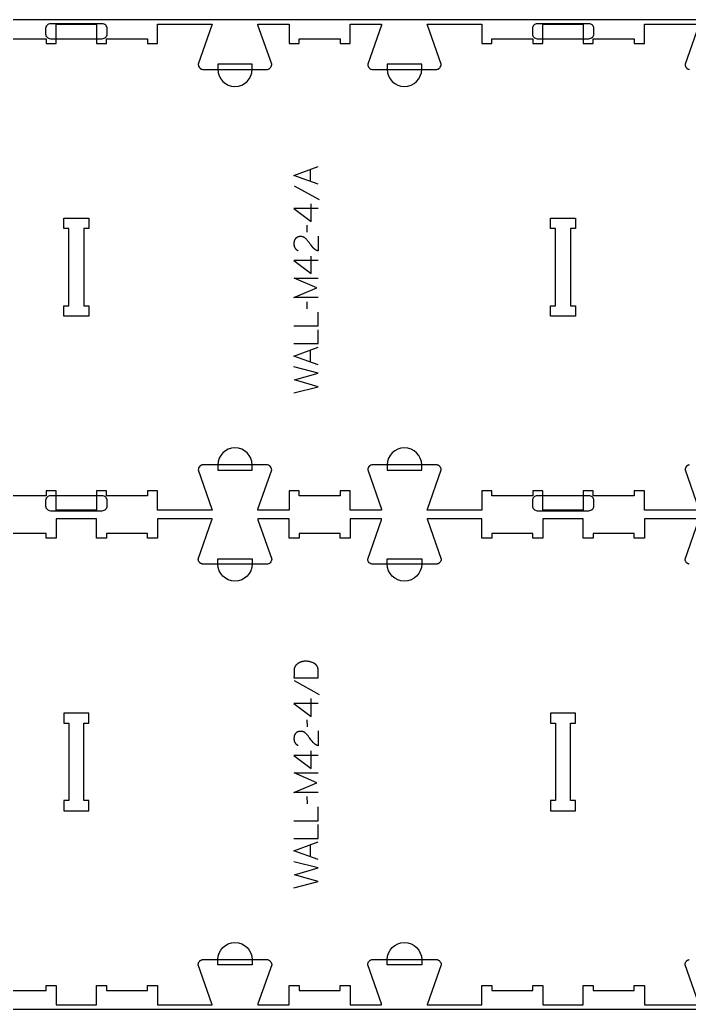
# Model space of a CAD drawing. Extents: x -10701 to -7518, y -27186 to -19593.
# Drawn here: x -9168 to -8343, y -21517 to -20297 of the extents above; entities that cross this region are included whole.
import ezdxf

# ---------------------------------------------------------------- set-up
doc = ezdxf.new("R2010")
doc.units = 0
for name, color, linetype in [('0_SHEET_SPRUCEPLY_2440X122', 1, 'CONTINUOUS'), ('1_ANYTOOL_1MMDEEP_LABELS_S', 2, 'CONTINUOUS'), ('3_ANYTOOL_CUTTHROUGH_INSID', 4, 'CONTINUOUS'), ('4_ANYTOOL_CUTTHROUGH_OUTSI', 5, 'CONTINUOUS'), ('5_ANYTOOL_HALF_MILL_9MM_IN', 3, 'CONTINUOUS')]:
    doc.layers.add(name, color=color, linetype=linetype)

msp = doc.modelspace()

# ---------------------------------------------------------------- linework, layer by layer
at = {"layer": '0_SHEET_SPRUCEPLY_2440X122'}
msp.add_lwpolyline([(-10329.7, -20296.7), (-10329.7, -21516.7), (-7889.7, -21516.7), (-7889.7, -20296.7)], close=True, dxfattribs=at)
at = {"layer": '1_ANYTOOL_1MMDEEP_LABELS_S'}
for points in [[(-8800.6, -20499.6), (-8830.6, -20488.7), (-8800.6, -20477.7)], [(-8810.1, -20496.2), (-8810.1, -20481.2)], [(-8830.1, -20501.3), (-8799.3, -20518.5)], [(-8800.6, -20529.5), (-8830.6, -20529.5), (-8809.2, -20545.5)], [(-8809.2, -20545.5), (-8809.2, -20523.8)], [(-8814.5, -20549.8), (-8814.4, -20558.6)], [(-8800.6, -20563.5), (-8800.7, -20581.8), (-8801.1, -20581.7), (-8801.3, -20581.6), (-8801.6, -20581.5), (-8801.8, -20581.4), (-8802, -20581.3), (-8802.2, -20581.3), (-8802.4, -20581.2), (-8802.6, -20581.1), (-8802.8, -20581), (-8803, -20580.8), (-8803.2, -20580.7), (-8803.4, -20580.6), (-8803.6, -20580.5), (-8803.8, -20580.4), (-8804, -20580.3), (-8804.2, -20580.1), (-8804.4, -20580), (-8804.6, -20579.9), (-8804.8, -20579.7), (-8805, -20579.6), (-8805.1, -20579.4), (-8805.3, -20579.3), (-8805.5, -20579.1), (-8805.7, -20579), (-8805.8, -20578.8), (-8806, -20578.7), (-8806.2, -20578.5), (-8806.3, -20578.3), (-8806.5, -20578.1), (-8806.8, -20577.8), (-8808, -20576.3), (-8809.2, -20574.8), (-8810.4, -20573.3), (-8811.5, -20571.8), (-8812.1, -20571), (-8812.6, -20570.3), (-8813.2, -20569.6), (-8813.8, -20568.9), (-8814.4, -20568.2), (-8815, -20567.6), (-8815.6, -20567), (-8816.2, -20566.4), (-8816.4, -20566.2), (-8816.5, -20566.1), (-8816.7, -20565.9), (-8816.8, -20565.8), (-8817, -20565.7), (-8817.2, -20565.6), (-8817.4, -20565.4), (-8817.5, -20565.3), (-8817.7, -20565.2), (-8817.9, -20565.1), (-8818.1, -20565), (-8818.2, -20564.9), (-8818.4, -20564.8), (-8818.6, -20564.7), (-8818.8, -20564.7), (-8819, -20564.6), (-8819.2, -20564.5), (-8819.4, -20564.5), (-8819.6, -20564.4), (-8819.8, -20564.3), (-8820, -20564.3), (-8820.2, -20564.2), (-8820.4, -20564.2), (-8820.6, -20564.1), (-8820.8, -20564.1), (-8821, -20564.1), (-8821.2, -20564.1), (-8821.4, -20564), (-8821.7, -20564), (-8821.9, -20564), (-8822.1, -20564), (-8822.3, -20564), (-8822.6, -20564), (-8822.8, -20564), (-8823.1, -20564), (-8823.3, -20564), (-8823.5, -20564.1), (-8823.8, -20564.1), (-8824, -20564.1), (-8824.2, -20564.2), (-8824.5, -20564.2), (-8824.7, -20564.2), (-8824.9, -20564.3), (-8825.1, -20564.4), (-8825.3, -20564.4), (-8825.5, -20564.5), (-8825.7, -20564.6), (-8825.9, -20564.6), (-8826.1, -20564.7), (-8826.3, -20564.8), (-8826.4, -20564.9), (-8826.6, -20565), (-8826.8, -20565.1), (-8827, -20565.2), (-8827.1, -20565.3), (-8827.3, -20565.4), (-8827.5, -20565.5), (-8827.6, -20565.7), (-8827.8, -20565.8), (-8827.9, -20565.9), (-8828.1, -20566.1), (-8828.2, -20566.2), (-8828.3, -20566.4), (-8828.5, -20566.5), (-8828.6, -20566.7), (-8828.7, -20566.9), (-8828.8, -20567), (-8829, -20567.2), (-8829.1, -20567.4), (-8829.2, -20567.5), (-8829.3, -20567.7), (-8829.4, -20567.9), (-8829.5, -20568.1), (-8829.6, -20568.2), (-8829.7, -20568.4), (-8829.7, -20568.6), (-8829.8, -20568.8), (-8829.9, -20569), (-8830, -20569.2), (-8830, -20569.4), (-8830.1, -20569.6), (-8830.2, -20569.8), (-8830.2, -20570), (-8830.3, -20570.2), (-8830.3, -20570.4), (-8830.4, -20570.6), (-8830.4, -20570.9), (-8830.4, -20571.1), (-8830.5, -20571.3), (-8830.5, -20571.5), (-8830.5, -20571.7), (-8830.5, -20572), (-8830.5, -20572.2), (-8830.6, -20572.4), (-8830.6, -20572.9), (-8830.6, -20573.3), (-8830.5, -20573.6), (-8830.5, -20574), (-8830.5, -20574.3), (-8830.4, -20574.7), (-8830.4, -20575), (-8830.3, -20575.3), (-8830.2, -20575.7), (-8830.2, -20576), (-8830.1, -20576.1), (-8830.1, -20576.3), (-8830, -20576.4), (-8830, -20576.6), (-8829.9, -20576.7), (-8829.8, -20576.9), (-8829.8, -20577), (-8829.7, -20577.2), (-8829.7, -20577.3), (-8829.6, -20577.5), (-8829.5, -20577.6), (-8829.4, -20577.7), (-8829.4, -20577.9), (-8829.3, -20578), (-8829.2, -20578.1), (-8829.1, -20578.3), (-8829, -20578.4), (-8829, -20578.5), (-8828.9, -20578.6), (-8828.8, -20578.8), (-8828.7, -20578.9), (-8828.6, -20579), (-8828.5, -20579.1), (-8828.4, -20579.2), (-8828.3, -20579.4), (-8828.2, -20579.5), (-8828, -20579.6), (-8827.9, -20579.7), (-8827.8, -20579.8), (-8827.7, -20579.9), (-8827.6, -20580), (-8827.5, -20580.1), (-8827.2, -20580.3), (-8826.9, -20580.5), (-8826.7, -20580.7), (-8826.4, -20580.9), (-8826.1, -20581.1), (-8825.8, -20581.2), (-8825.5, -20581.4)], [(-8809.2, -20609.7), (-8809.2, -20588)], [(-8800.6, -20593.7), (-8830.6, -20593.7), (-8809.2, -20609.7)], [(-8800.6, -20639.3), (-8830.6, -20639.3), (-8802.2, -20627.3), (-8830.4, -20615.3), (-8800.6, -20615.3)], [(-8814.5, -20644.4), (-8814.4, -20653.2)], [(-8830.6, -20674.2), (-8800.6, -20674.2), (-8800.6, -20657.1)], [(-8830.6, -20696), (-8800.6, -20696), (-8800.6, -20678.9)], [(-8800.6, -20722.2), (-8830.6, -20711.3), (-8800.6, -20700.3)], [(-8810.1, -20718.8), (-8810.1, -20703.8)], [(-8830.6, -20756.9), (-8800.6, -20749.2), (-8829.7, -20740.8), (-8800.6, -20732.3), (-8830.6, -20724.8)], [(-8830, -21111.4), (-8799.2, -21128.6)], [(-8800.5, -21139.6), (-8830.5, -21139.6), (-8809.1, -21155.6)], [(-8809.1, -21155.6), (-8809.1, -21133.8)], [(-8814.4, -21159.9), (-8814.3, -21168.7)], [(-8800.5, -21173.6), (-8800.6, -21191.9), (-8801, -21191.8), (-8801.2, -21191.7), (-8801.5, -21191.6), (-8801.7, -21191.5), (-8801.9, -21191.4), (-8802.1, -21191.3), (-8802.3, -21191.2), (-8802.5, -21191.1), (-8802.8, -21191), (-8803, -21190.9), (-8803.2, -21190.8), (-8803.4, -21190.7), (-8803.6, -21190.6), (-8803.8, -21190.5), (-8803.9, -21190.3), (-8804.1, -21190.2), (-8804.3, -21190.1), (-8804.5, -21189.9), (-8804.7, -21189.8), (-8804.9, -21189.7), (-8805.1, -21189.5), (-8805.2, -21189.4), (-8805.4, -21189.2), (-8805.6, -21189.1), (-8805.7, -21188.9), (-8805.9, -21188.7), (-8806.1, -21188.6), (-8806.2, -21188.4), (-8806.4, -21188.2), (-8806.7, -21187.9), (-8807.9, -21186.4), (-8809.1, -21184.9), (-8810.3, -21183.4), (-8811.4, -21181.9), (-8812, -21181.1), (-8812.5, -21180.4), (-8813.1, -21179.7), (-8813.7, -21179), (-8814.3, -21178.3), (-8814.9, -21177.7), (-8815.5, -21177), (-8816.1, -21176.4), (-8816.3, -21176.3), (-8816.4, -21176.2), (-8816.6, -21176), (-8816.8, -21175.9), (-8816.9, -21175.8), (-8817.1, -21175.6), (-8817.3, -21175.5), (-8817.4, -21175.4), (-8817.6, -21175.3), (-8817.8, -21175.2), (-8818, -21175.1), (-8818.2, -21175), (-8818.3, -21174.9), (-8818.5, -21174.8), (-8818.7, -21174.8), (-8818.9, -21174.7), (-8819.1, -21174.6), (-8819.3, -21174.5), (-8819.5, -21174.5), (-8819.7, -21174.4), (-8819.9, -21174.4), (-8820.1, -21174.3), (-8820.3, -21174.3), (-8820.5, -21174.2), (-8820.7, -21174.2), (-8820.9, -21174.2), (-8821.1, -21174.1), (-8821.4, -21174.1), (-8821.6, -21174.1), (-8821.8, -21174.1), (-8822, -21174.1), (-8822.3, -21174.1), (-8822.5, -21174.1), (-8822.7, -21174.1), (-8823, -21174.1), (-8823.2, -21174.1), (-8823.5, -21174.1), (-8823.7, -21174.2), (-8823.9, -21174.2), (-8824.1, -21174.2), (-8824.4, -21174.3), (-8824.6, -21174.3), (-8824.8, -21174.4), (-8825, -21174.4), (-8825.2, -21174.5), (-8825.4, -21174.6), (-8825.6, -21174.6), (-8825.8, -21174.7), (-8826, -21174.8), (-8826.2, -21174.9), (-8826.4, -21175), (-8826.5, -21175.1), (-8826.7, -21175.2), (-8826.9, -21175.3), (-8827, -21175.4), (-8827.2, -21175.5), (-8827.4, -21175.6), (-8827.5, -21175.8), (-8827.7, -21175.9), (-8827.8, -21176), (-8828, -21176.2), (-8828.1, -21176.3), (-8828.2, -21176.5), (-8828.4, -21176.6), (-8828.5, -21176.8), (-8828.6, -21176.9), (-8828.8, -21177.1), (-8828.9, -21177.3), (-8829, -21177.4), (-8829.1, -21177.6), (-8829.2, -21177.8), (-8829.3, -21178), (-8829.4, -21178.1), (-8829.5, -21178.3), (-8829.6, -21178.5), (-8829.7, -21178.7), (-8829.7, -21178.9), (-8829.8, -21179.1), (-8829.9, -21179.3), (-8830, -21179.5), (-8830, -21179.7), (-8830.1, -21179.9), (-8830.1, -21180.1), (-8830.2, -21180.3), (-8830.2, -21180.5), (-8830.3, -21180.7), (-8830.3, -21180.9), (-8830.3, -21181.2), (-8830.4, -21181.4), (-8830.4, -21181.6), (-8830.4, -21181.8), (-8830.4, -21182.1), (-8830.5, -21182.3), (-8830.5, -21182.5), (-8830.5, -21183), (-8830.5, -21183.4), (-8830.5, -21183.7), (-8830.4, -21184.1), (-8830.4, -21184.4), (-8830.4, -21184.8), (-8830.3, -21185.1), (-8830.2, -21185.4), (-8830.2, -21185.7), (-8830.1, -21186.1), (-8830, -21186.2), (-8830, -21186.4), (-8829.9, -21186.5), (-8829.9, -21186.7), (-8829.8, -21186.8), (-8829.8, -21187), (-8829.7, -21187.1), (-8829.6, -21187.3), (-8829.6, -21187.4), (-8829.5, -21187.5), (-8829.4, -21187.7), (-8829.4, -21187.8), (-8829.3, -21187.9), (-8829.2, -21188.1), (-8829.1, -21188.2), (-8829, -21188.3), (-8829, -21188.5), (-8828.9, -21188.6), (-8828.8, -21188.7), (-8828.7, -21188.8), (-8828.6, -21189), (-8828.5, -21189.1), (-8828.4, -21189.2), (-8828.3, -21189.3), (-8828.2, -21189.4), (-8828.1, -21189.6), (-8828, -21189.7), (-8827.8, -21189.8), (-8827.7, -21189.9), (-8827.6, -21190), (-8827.5, -21190.1), (-8827.4, -21190.2), (-8827.1, -21190.4), (-8826.8, -21190.6), (-8826.6, -21190.8), (-8826.3, -21191), (-8826, -21191.2), (-8825.7, -21191.3), (-8825.4, -21191.5)], [(-8809.1, -21219.8), (-8809.1, -21198)], [(-8800.5, -21203.8), (-8830.5, -21203.8), (-8809.1, -21219.8)], [(-8800.5, -21249.4), (-8830.5, -21249.4), (-8802.1, -21237.4), (-8830.4, -21225.4), (-8800.5, -21225.4)], [(-8814.4, -21254.5), (-8814.3, -21263.3)], [(-8830.5, -21284.3), (-8800.5, -21284.3), (-8800.5, -21267.2)], [(-8830.5, -21306.1), (-8800.5, -21306.1), (-8800.5, -21289)], [(-8800.5, -21332.3), (-8830.5, -21321.4), (-8800.5, -21310.4)], [(-8810, -21328.8), (-8810, -21313.9)], [(-8830.5, -21367), (-8800.5, -21359.3), (-8829.6, -21350.9), (-8800.5, -21342.4), (-8830.5, -21334.9)]]:
    msp.add_lwpolyline(points, dxfattribs=at)
msp.add_lwpolyline([(-8830.5, -21108), (-8800.5, -21108), (-8800.6, -21099.5), (-8800.6, -21099.1), (-8800.6, -21098.7), (-8800.6, -21098.3), (-8800.7, -21097.9), (-8800.7, -21097.5), (-8800.8, -21097.1), (-8800.8, -21096.8), (-8800.9, -21096.4), (-8801, -21096.1), (-8801.1, -21095.7), (-8801.2, -21095.4), (-8801.3, -21095.1), (-8801.4, -21094.7), (-8801.5, -21094.6), (-8801.6, -21094.4), (-8801.6, -21094.3), (-8801.7, -21094.1), (-8801.8, -21094), (-8801.9, -21093.8), (-8801.9, -21093.7), (-8802, -21093.6), (-8802.1, -21093.4), (-8802.2, -21093.3), (-8802.3, -21093.1), (-8802.4, -21093), (-8802.5, -21092.9), (-8802.6, -21092.7), (-8802.7, -21092.6), (-8802.8, -21092.5), (-8802.9, -21092.4), (-8803, -21092.2), (-8803.1, -21092.1), (-8803.2, -21092), (-8803.3, -21091.9), (-8803.4, -21091.8), (-8803.5, -21091.7), (-8803.7, -21091.6), (-8803.8, -21091.4), (-8803.9, -21091.3), (-8804, -21091.2), (-8804.2, -21091.1), (-8804.3, -21091), (-8804.4, -21090.9), (-8804.6, -21090.8), (-8804.7, -21090.7), (-8805, -21090.6), (-8805.3, -21090.4), (-8805.6, -21090.2), (-8806.2, -21089.9), (-8806.8, -21089.6), (-8807.5, -21089.3), (-8808.1, -21089.1), (-8808.7, -21088.8), (-8809.4, -21088.6), (-8810, -21088.4), (-8810.7, -21088.3), (-8811.4, -21088.1), (-8812, -21088), (-8812.7, -21087.9), (-8813.4, -21087.8), (-8814.1, -21087.7), (-8814.8, -21087.6), (-8815.5, -21087.6), (-8816.2, -21087.6), (-8816.8, -21087.6), (-8817.4, -21087.6), (-8817.9, -21087.7), (-8818.5, -21087.8), (-8819.1, -21087.8), (-8819.4, -21087.9), (-8819.7, -21088), (-8819.9, -21088), (-8820.2, -21088.1), (-8820.5, -21088.1), (-8820.8, -21088.2), (-8821, -21088.3), (-8821.3, -21088.4), (-8821.6, -21088.5), (-8821.9, -21088.6), (-8822.1, -21088.7), (-8822.4, -21088.8), (-8822.7, -21088.9), (-8822.9, -21089), (-8823.5, -21089.2), (-8824, -21089.5), (-8824.5, -21089.8), (-8825, -21090.1), (-8825.3, -21090.3), (-8825.6, -21090.5), (-8825.9, -21090.7), (-8826.2, -21090.9), (-8826.4, -21091.1), (-8826.7, -21091.3), (-8826.9, -21091.5), (-8827.2, -21091.7), (-8827.4, -21092), (-8827.6, -21092.2), (-8827.9, -21092.4), (-8828.1, -21092.6), (-8828.3, -21092.9), (-8828.4, -21093.1), (-8828.6, -21093.4), (-8828.8, -21093.6), (-8828.9, -21093.9), (-8829.1, -21094.1), (-8829.2, -21094.4), (-8829.4, -21094.6), (-8829.5, -21094.9), (-8829.6, -21095.1), (-8829.7, -21095.4), (-8829.8, -21095.7), (-8829.9, -21096), (-8829.9, -21096.2), (-8830, -21096.5), (-8830.1, -21096.8), (-8830.1, -21097.1), (-8830.2, -21097.4), (-8830.2, -21097.7), (-8830.2, -21098), (-8830.3, -21100.4), (-8830.4, -21102.9), (-8830.4, -21105.4)], close=True, dxfattribs=at)
at = {"layer": '3_ANYTOOL_CUTTHROUGH_INSID', "color": 4}
for points in [[(-9113.7, -20541.5), (-9083.5, -20541.5), (-9083.5, -20554), (-9089.5, -20554), (-9089.5, -20649.5), (-9083.5, -20649.5), (-9083.5, -20662), (-9114, -20662), (-9114, -20649.5), (-9108, -20649.5), (-9108, -20554), (-9114, -20554), (-9114, -20541.5)], [(-8513.7, -20541.5), (-8483.5, -20541.5), (-8483.5, -20554), (-8489.5, -20554), (-8489.5, -20649.5), (-8483.5, -20649.5), (-8483.5, -20662), (-8514, -20662), (-8514, -20649.5), (-8508, -20649.5), (-8508, -20554), (-8514, -20554), (-8514, -20541.5)], [(-9113.7, -21272), (-9083.5, -21272), (-9083.5, -21259.5), (-9089.5, -21259.5), (-9089.5, -21164), (-9083.5, -21164), (-9083.5, -21151.5), (-9114, -21151.5), (-9114, -21164), (-9108, -21164), (-9108, -21259.5), (-9114, -21259.5), (-9114, -21272)], [(-8513.7, -21272), (-8483.5, -21272), (-8483.5, -21259.5), (-8489.5, -21259.5), (-8489.5, -21164), (-8483.5, -21164), (-8483.5, -21151.5), (-8514, -21151.5), (-8514, -21164), (-8508, -21164), (-8508, -21259.5), (-8514, -21259.5), (-8514, -21272)]]:
    msp.add_lwpolyline(points, close=True, dxfattribs=at)
at = {"layer": '4_ANYTOOL_CUTTHROUGH_OUTSI', "color": 5}
for points in [[(-9186.5, -20320), (-9136, -20320), (-9136, -20326), (-9123.5, -20326), (-9123.5, -20302), (-9074, -20302), (-9074, -20326), (-9061.5, -20326), (-9061.5, -20320), (-9011, -20320), (-9011, -20326), (-8998.5, -20326), (-8998.5, -20302), (-8931.3, -20302), (-8931.3, -20302, -0.061485), (-8931.5, -20303.4), (-8948.4, -20351.6), (-8948.4, -20351.7), (-8948.4, -20351.7), (-8948.4, -20351.7, 0.198912), (-8946.6, -20356.1), (-8946.5, -20356.2), (-8946.4, -20356.3), (-8946.3, -20356.4), (-8946.1, -20356.5), (-8946, -20356.6), (-8945.9, -20356.7), (-8945.8, -20356.8), (-8945.7, -20356.9), (-8945.5, -20357), (-8945.4, -20357.1), (-8945.3, -20357.1), (-8945.1, -20357.2), (-8945, -20357.3), (-8944.8, -20357.4), (-8944.7, -20357.4), (-8944.6, -20357.5), (-8944.4, -20357.5), (-8944.3, -20357.6), (-8944.1, -20357.7), (-8944, -20357.7), (-8943.8, -20357.7), (-8943.7, -20357.8), (-8943.5, -20357.8), (-8943.4, -20357.8), (-8943.2, -20357.9), (-8943.1, -20357.9), (-8942.9, -20357.9), (-8942.8, -20357.9), (-8942.6, -20357.9), (-8942.5, -20358), (-8942.3, -20358), (-8942.2, -20358), (-8864.2, -20358, 0.414214), (-8857.9, -20351.7), (-8857.9, -20351.7), (-8857.9, -20351.6), (-8874.8, -20303.4), (-8874.8, -20303.4, -0.061485), (-8875.1, -20302), (-8836.5, -20302), (-8836.5, -20326), (-8824, -20326), (-8824, -20320), (-8773.5, -20320), (-8773.5, -20326), (-8761, -20326), (-8761, -20302), (-8722.4, -20302), (-8722.4, -20302, -0.061485), (-8722.6, -20303.4), (-8739.5, -20351.6), (-8739.5, -20351.7), (-8739.5, -20351.7), (-8739.5, -20351.7, 0.414214), (-8733.3, -20358), (-8655.3, -20358), (-8655.1, -20358), (-8655, -20358), (-8654.8, -20357.9), (-8654.7, -20357.9), (-8654.5, -20357.9), (-8654.4, -20357.9), (-8654.2, -20357.9), (-8654.1, -20357.8), (-8653.9, -20357.8), (-8653.8, -20357.8), (-8653.6, -20357.7), (-8653.5, -20357.7), (-8653.3, -20357.7), (-8653.2, -20357.6), (-8653, -20357.5), (-8652.9, -20357.5), (-8652.7, -20357.4), (-8652.6, -20357.4), (-8652.4, -20357.3), (-8652.3, -20357.2), (-8652.2, -20357.1), (-8652, -20357.1), (-8651.9, -20357), (-8651.8, -20356.9), (-8651.7, -20356.8), (-8651.5, -20356.7), (-8651.4, -20356.6), (-8651.3, -20356.5), (-8651.2, -20356.4), (-8651.1, -20356.3), (-8651, -20356.2), (-8650.8, -20356.1, 0.198912), (-8649, -20351.7), (-8649, -20351.7), (-8649, -20351.6), (-8665.9, -20303.4), (-8665.9, -20303.4, -0.061485), (-8666.2, -20302), (-8599, -20302), (-8599, -20326), (-8586.5, -20326), (-8586.5, -20320), (-8536, -20320), (-8536, -20326), (-8523.5, -20326), (-8523.5, -20302), (-8474, -20302), (-8474, -20326), (-8461.5, -20326), (-8461.5, -20320), (-8411, -20320), (-8411, -20326), (-8398.5, -20326), (-8398.5, -20302), (-8331.3, -20302)], [(-8331.5, -20303.4), (-8348.4, -20351.6), (-8348.4, -20351.7), (-8348.4, -20351.7), (-8348.4, -20351.7, 0.198912), (-8346.6, -20356.1), (-8346.5, -20356.2), (-8346.4, -20356.3), (-8346.3, -20356.4), (-8346.1, -20356.5), (-8346, -20356.6), (-8345.9, -20356.7), (-8345.8, -20356.8), (-8345.7, -20356.9), (-8345.5, -20357), (-8345.4, -20357.1), (-8345.3, -20357.1), (-8345.1, -20357.2), (-8345, -20357.3), (-8344.8, -20357.4), (-8344.7, -20357.4), (-8344.6, -20357.5), (-8344.4, -20357.5), (-8344.3, -20357.6), (-8344.1, -20357.7), (-8344, -20357.7), (-8343.8, -20357.7), (-8343.7, -20357.8), (-8343.5, -20357.8), (-8343.4, -20357.8), (-8343.2, -20357.9), (-8343.1, -20357.9)], [(-8331.3, -20901.5), (-8348.7, -20901.5), (-8398.5, -20901.5), (-8398.5, -20877.5), (-8411, -20877.5), (-8411, -20883.5), (-8461.5, -20883.5), (-8461.5, -20877.5), (-8474, -20877.5), (-8474, -20901.5), (-8523.5, -20901.5), (-8523.5, -20877.5), (-8536, -20877.5), (-8536, -20883.5), (-8586.5, -20883.5), (-8586.5, -20877.5), (-8599, -20877.5), (-8599, -20901.5), (-8666.2, -20901.5), (-8666.2, -20901.5, -0.061485), (-8665.9, -20900.1), (-8649, -20851.8), (-8649, -20851.8), (-8649, -20851.7), (-8649, -20851.7, 0.198912), (-8650.8, -20847.3), (-8651, -20847.2), (-8651.1, -20847.1), (-8651.2, -20847), (-8651.3, -20846.9), (-8651.4, -20846.8), (-8651.5, -20846.7), (-8651.7, -20846.6), (-8651.8, -20846.5), (-8651.9, -20846.4), (-8652, -20846.4), (-8652.2, -20846.3), (-8652.3, -20846.2), (-8652.4, -20846.1), (-8652.6, -20846.1), (-8652.7, -20846), (-8652.9, -20845.9), (-8653, -20845.9), (-8653.2, -20845.8), (-8653.3, -20845.8), (-8653.5, -20845.7), (-8653.6, -20845.7), (-8653.8, -20845.6), (-8653.9, -20845.6), (-8654.1, -20845.6), (-8654.2, -20845.6), (-8654.4, -20845.5), (-8654.5, -20845.5), (-8654.7, -20845.5), (-8654.8, -20845.5), (-8655, -20845.5), (-8655.1, -20845.5), (-8655.3, -20845.5), (-8733.3, -20845.5, 0.414214), (-8739.5, -20851.7), (-8739.5, -20851.8), (-8739.5, -20851.8), (-8722.6, -20900.1), (-8722.6, -20900.1, -0.061485), (-8722.4, -20901.5), (-8761, -20901.5), (-8761, -20877.5), (-8773.5, -20877.5), (-8773.5, -20883.5), (-8824, -20883.5), (-8824, -20877.5), (-8836.5, -20877.5), (-8836.5, -20901.5), (-8875.1, -20901.5), (-8875.1, -20901.5, -0.061485), (-8874.8, -20900.1), (-8857.9, -20851.8), (-8857.9, -20851.8), (-8857.9, -20851.7), (-8857.9, -20851.7, 0.414214), (-8864.2, -20845.5), (-8942.2, -20845.5), (-8942.3, -20845.5), (-8942.5, -20845.5), (-8942.6, -20845.5), (-8942.8, -20845.5), (-8942.9, -20845.5), (-8943.1, -20845.5), (-8943.2, -20845.6), (-8943.4, -20845.6), (-8943.5, -20845.6), (-8943.7, -20845.6), (-8943.8, -20845.7), (-8944, -20845.7), (-8944.1, -20845.8), (-8944.3, -20845.8), (-8944.4, -20845.9), (-8944.6, -20845.9), (-8944.7, -20846), (-8944.8, -20846.1), (-8945, -20846.1), (-8945.1, -20846.2), (-8945.3, -20846.3), (-8945.4, -20846.4), (-8945.5, -20846.4), (-8945.7, -20846.5), (-8945.8, -20846.6), (-8945.9, -20846.7), (-8946, -20846.8), (-8946.1, -20846.9), (-8946.3, -20847), (-8946.4, -20847.1), (-8946.5, -20847.2), (-8946.6, -20847.3, 0.198912), (-8948.4, -20851.7), (-8948.4, -20851.8), (-8948.4, -20851.8), (-8931.5, -20900.1), (-8931.5, -20900.1, -0.061485), (-8931.3, -20901.5), (-8948.7, -20901.5), (-8998.5, -20901.5), (-8998.5, -20877.5), (-9011, -20877.5), (-9011, -20883.5), (-9061.5, -20883.5), (-9061.5, -20877.5), (-9074, -20877.5), (-9074, -20901.5), (-9123.5, -20901.5), (-9123.5, -20877.5), (-9136, -20877.5), (-9136, -20883.5), (-9186.5, -20883.5)], [(-8343.1, -20845.5), (-8343.2, -20845.6), (-8343.4, -20845.6), (-8343.5, -20845.6), (-8343.7, -20845.6), (-8343.8, -20845.7), (-8344, -20845.7), (-8344.1, -20845.8), (-8344.3, -20845.8), (-8344.4, -20845.9), (-8344.6, -20845.9), (-8344.7, -20846), (-8344.8, -20846.1), (-8345, -20846.1), (-8345.1, -20846.2), (-8345.3, -20846.3), (-8345.4, -20846.4), (-8345.5, -20846.4), (-8345.7, -20846.5), (-8345.8, -20846.6), (-8345.9, -20846.7), (-8346, -20846.8), (-8346.1, -20846.9), (-8346.3, -20847), (-8346.4, -20847.1), (-8346.5, -20847.2), (-8346.6, -20847.3, 0.198912), (-8348.4, -20851.7), (-8348.4, -20851.8), (-8348.4, -20851.8), (-8331.5, -20900.1)], [(-8331.3, -20912), (-8348.7, -20912), (-8398.5, -20912), (-8398.5, -20936), (-8411, -20936), (-8411, -20930), (-8461.5, -20930), (-8461.5, -20936), (-8474, -20936), (-8474, -20912), (-8523.5, -20912), (-8523.5, -20936), (-8536, -20936), (-8536, -20930), (-8586.5, -20930), (-8586.5, -20936), (-8599, -20936), (-8599, -20912), (-8648.7, -20912), (-8666.2, -20912), (-8666.2, -20912, 0.061485), (-8665.9, -20913.4), (-8649, -20961.6), (-8649, -20961.7), (-8649, -20961.7), (-8649, -20961.7, -0.198912), (-8650.8, -20966.1), (-8651, -20966.2), (-8651.1, -20966.3), (-8651.2, -20966.4), (-8651.3, -20966.5), (-8651.4, -20966.6), (-8651.5, -20966.7), (-8651.7, -20966.8), (-8651.8, -20966.9), (-8651.9, -20967), (-8652, -20967.1), (-8652.2, -20967.1), (-8652.3, -20967.2), (-8652.4, -20967.3), (-8652.6, -20967.4), (-8652.7, -20967.4), (-8652.9, -20967.5), (-8653, -20967.5), (-8653.2, -20967.6), (-8653.3, -20967.7), (-8653.5, -20967.7), (-8653.6, -20967.7), (-8653.8, -20967.8), (-8653.9, -20967.8), (-8654.1, -20967.8), (-8654.2, -20967.9), (-8654.4, -20967.9), (-8654.5, -20967.9), (-8654.7, -20967.9), (-8654.8, -20967.9), (-8655, -20968), (-8655.1, -20968), (-8655.3, -20968), (-8733.3, -20968, -0.414214), (-8739.5, -20961.7), (-8739.5, -20961.7), (-8739.5, -20961.6), (-8722.6, -20913.4), (-8722.6, -20913.4, 0.061485), (-8722.4, -20912), (-8761, -20912), (-8761, -20936), (-8773.5, -20936), (-8773.5, -20930), (-8824, -20930), (-8824, -20936), (-8836.5, -20936), (-8836.5, -20912), (-8875.1, -20912), (-8875.1, -20912, 0.061485), (-8874.8, -20913.4), (-8857.9, -20961.6), (-8857.9, -20961.7), (-8857.9, -20961.7), (-8857.9, -20961.7, -0.414214), (-8864.2, -20968), (-8942.2, -20968), (-8942.3, -20968), (-8942.5, -20968), (-8942.6, -20967.9), (-8942.8, -20967.9), (-8942.9, -20967.9), (-8943.1, -20967.9), (-8943.2, -20967.9), (-8943.4, -20967.8), (-8943.5, -20967.8), (-8943.7, -20967.8), (-8943.8, -20967.7), (-8944, -20967.7), (-8944.1, -20967.7), (-8944.3, -20967.6), (-8944.4, -20967.5), (-8944.6, -20967.5), (-8944.7, -20967.4), (-8944.8, -20967.4), (-8945, -20967.3), (-8945.1, -20967.2), (-8945.3, -20967.1), (-8945.4, -20967.1), (-8945.5, -20967), (-8945.7, -20966.9), (-8945.8, -20966.8), (-8945.9, -20966.7), (-8946, -20966.6), (-8946.1, -20966.5), (-8946.3, -20966.4), (-8946.4, -20966.3), (-8946.5, -20966.2), (-8946.6, -20966.1, -0.198912), (-8948.4, -20961.7), (-8948.4, -20961.7), (-8948.4, -20961.6), (-8931.5, -20913.4), (-8931.5, -20913.4, 0.061485), (-8931.3, -20912), (-8948.7, -20912), (-8998.5, -20912), (-8998.5, -20936), (-9011, -20936), (-9011, -20930), (-9061.5, -20930), (-9061.5, -20936), (-9074, -20936), (-9074, -20912), (-9123.5, -20912), (-9123.5, -20936), (-9136, -20936), (-9136, -20930), (-9186.5, -20930)], [(-8343.1, -20967.9), (-8343.2, -20967.9), (-8343.4, -20967.8), (-8343.5, -20967.8), (-8343.7, -20967.8), (-8343.8, -20967.7), (-8344, -20967.7), (-8344.1, -20967.7), (-8344.3, -20967.6), (-8344.4, -20967.5), (-8344.6, -20967.5), (-8344.7, -20967.4), (-8344.8, -20967.4), (-8345, -20967.3), (-8345.1, -20967.2), (-8345.3, -20967.1), (-8345.4, -20967.1), (-8345.5, -20967), (-8345.7, -20966.9), (-8345.8, -20966.8), (-8345.9, -20966.7), (-8346, -20966.6), (-8346.1, -20966.5), (-8346.3, -20966.4), (-8346.4, -20966.3), (-8346.5, -20966.2), (-8346.6, -20966.1, -0.198912), (-8348.4, -20961.7), (-8348.4, -20961.7), (-8348.4, -20961.6), (-8331.5, -20913.4)], [(-9186.5, -21493.5), (-9136, -21493.5), (-9136, -21487.5), (-9123.5, -21487.5), (-9123.5, -21511.5), (-9074, -21511.5), (-9074, -21487.5), (-9061.5, -21487.5), (-9061.5, -21493.5), (-9011, -21493.5), (-9011, -21487.5), (-8998.5, -21487.5), (-8998.5, -21511.5), (-8931.3, -21511.5), (-8931.3, -21511.5, 0.061485), (-8931.5, -21510.1), (-8948.4, -21461.8), (-8948.4, -21461.8), (-8948.4, -21461.7), (-8948.4, -21461.7, -0.198912), (-8946.6, -21457.3), (-8946.5, -21457.2), (-8946.4, -21457.1), (-8946.3, -21457), (-8946.1, -21456.9), (-8946, -21456.8), (-8945.9, -21456.7), (-8945.8, -21456.6), (-8945.7, -21456.5), (-8945.5, -21456.4), (-8945.4, -21456.4), (-8945.3, -21456.3), (-8945.1, -21456.2), (-8945, -21456.1), (-8944.8, -21456.1), (-8944.7, -21456), (-8944.6, -21455.9), (-8944.4, -21455.9), (-8944.3, -21455.8), (-8944.1, -21455.8), (-8944, -21455.7), (-8943.8, -21455.7), (-8943.7, -21455.6), (-8943.5, -21455.6), (-8943.4, -21455.6), (-8943.2, -21455.6), (-8943.1, -21455.5), (-8942.9, -21455.5), (-8942.8, -21455.5), (-8942.6, -21455.5), (-8942.5, -21455.5), (-8942.3, -21455.5), (-8942.2, -21455.5), (-8864.2, -21455.5, -0.414214), (-8857.9, -21461.7), (-8857.9, -21461.8), (-8857.9, -21461.8), (-8874.8, -21510.1), (-8874.8, -21510.1, 0.061485), (-8875.1, -21511.5), (-8836.5, -21511.5), (-8836.5, -21487.5), (-8824, -21487.5), (-8824, -21493.5), (-8773.5, -21493.5), (-8773.5, -21487.5), (-8761, -21487.5), (-8761, -21511.5), (-8722.4, -21511.5), (-8722.4, -21511.5, 0.061485), (-8722.6, -21510.1), (-8739.5, -21461.8), (-8739.5, -21461.8), (-8739.5, -21461.7), (-8739.5, -21461.7, -0.414214), (-8733.3, -21455.5), (-8655.3, -21455.5), (-8655.1, -21455.5), (-8655, -21455.5), (-8654.8, -21455.5), (-8654.7, -21455.5), (-8654.5, -21455.5), (-8654.4, -21455.5), (-8654.2, -21455.6), (-8654.1, -21455.6), (-8653.9, -21455.6), (-8653.8, -21455.6), (-8653.6, -21455.7), (-8653.5, -21455.7), (-8653.3, -21455.8), (-8653.2, -21455.8), (-8653, -21455.9), (-8652.9, -21455.9), (-8652.7, -21456), (-8652.6, -21456.1), (-8652.4, -21456.1), (-8652.3, -21456.2), (-8652.2, -21456.3), (-8652, -21456.4), (-8651.9, -21456.4), (-8651.8, -21456.5), (-8651.7, -21456.6), (-8651.5, -21456.7), (-8651.4, -21456.8), (-8651.3, -21456.9), (-8651.2, -21457), (-8651.1, -21457.1), (-8651, -21457.2), (-8650.8, -21457.3, -0.198912), (-8649, -21461.7), (-8649, -21461.8), (-8649, -21461.8), (-8665.9, -21510.1), (-8665.9, -21510.1, 0.061485), (-8666.2, -21511.5), (-8599, -21511.5), (-8599, -21487.5), (-8586.5, -21487.5), (-8586.5, -21493.5), (-8536, -21493.5), (-8536, -21487.5), (-8523.5, -21487.5), (-8523.5, -21511.5), (-8474, -21511.5), (-8474, -21487.5), (-8461.5, -21487.5), (-8461.5, -21493.5), (-8411, -21493.5), (-8411, -21487.5), (-8398.5, -21487.5), (-8398.5, -21511.5), (-8331.3, -21511.5)], [(-8331.5, -21510.1), (-8348.4, -21461.8), (-8348.4, -21461.8), (-8348.4, -21461.7), (-8348.4, -21461.7, -0.198912), (-8346.6, -21457.3), (-8346.5, -21457.2), (-8346.4, -21457.1), (-8346.3, -21457), (-8346.1, -21456.9), (-8346, -21456.8), (-8345.9, -21456.7), (-8345.8, -21456.6), (-8345.7, -21456.5), (-8345.5, -21456.4), (-8345.4, -21456.4), (-8345.3, -21456.3), (-8345.1, -21456.2), (-8345, -21456.1), (-8344.8, -21456.1), (-8344.7, -21456), (-8344.6, -21455.9), (-8344.4, -21455.9), (-8344.3, -21455.8), (-8344.1, -21455.8), (-8344, -21455.7), (-8343.8, -21455.7), (-8343.7, -21455.6), (-8343.5, -21455.6), (-8343.4, -21455.6), (-8343.2, -21455.6), (-8343.1, -21455.5)]]:
    msp.add_lwpolyline(points, format="xyb", dxfattribs=at)
at = {"layer": '5_ANYTOOL_HALF_MILL_9MM_IN', "color": 3}
for points in [[(-9130.6, -20301.5, 0.414214), (-9136.6, -20307.5), (-9136.6, -20314, 0.414214), (-9130.6, -20320), (-9066.8, -20320, 0.414214), (-9060.8, -20314), (-9060.8, -20307.5, 0.414214), (-9066.8, -20301.5)], [(-8530.6, -20301.5, 0.414214), (-8536.6, -20307.5), (-8536.6, -20314, 0.414214), (-8530.6, -20320), (-8466.8, -20320, 0.414214), (-8460.8, -20314), (-8460.8, -20307.5, 0.414214), (-8466.8, -20301.5)], [(-8924.4, -20357.7, 1), (-8881.9, -20357.7), (-8881.9, -20357.5), (-8881.9, -20351.5), (-8924.4, -20351.5), (-8924.4, -20357.5), (-8924.4, -20357.7)], [(-8715.5, -20357.7, 1), (-8673, -20357.7), (-8673, -20357.5), (-8673, -20351.5), (-8715.5, -20351.5), (-8715.5, -20357.5), (-8715.5, -20357.7)], [(-8881.9, -20845.7, 1), (-8924.4, -20845.7), (-8924.4, -20846), (-8924.4, -20852), (-8881.9, -20852), (-8881.9, -20846), (-8881.9, -20845.7)], [(-8673, -20845.7, 1), (-8715.5, -20845.7), (-8715.5, -20846), (-8715.5, -20852), (-8673, -20852), (-8673, -20846), (-8673, -20845.7)], [(-9130.6, -20883.5, 0.414214), (-9136.6, -20889.5), (-9136.6, -20896, 0.414214), (-9130.6, -20902), (-9066.8, -20902, 0.414214), (-9060.8, -20896), (-9060.8, -20889.5, 0.414214), (-9066.8, -20883.5)], [(-8530.6, -20883.5, 0.414214), (-8536.6, -20889.5), (-8536.6, -20896, 0.414214), (-8530.6, -20902), (-8466.8, -20902, 0.414214), (-8460.8, -20896), (-8460.8, -20889.5, 0.414214), (-8466.8, -20883.5)], [(-8881.9, -20967.7, -1), (-8924.4, -20967.7), (-8924.4, -20967.5), (-8924.4, -20961.5), (-8881.9, -20961.5), (-8881.9, -20967.5), (-8881.9, -20967.7)], [(-8673, -20967.7, -1), (-8715.5, -20967.7), (-8715.5, -20967.5), (-8715.5, -20961.5), (-8673, -20961.5), (-8673, -20967.5), (-8673, -20967.7)], [(-8924.4, -21455.7, -1), (-8881.9, -21455.7), (-8881.9, -21456), (-8881.9, -21462), (-8924.4, -21462), (-8924.4, -21456), (-8924.4, -21455.7)], [(-8715.5, -21455.7, -1), (-8673, -21455.7), (-8673, -21456), (-8673, -21462), (-8715.5, -21462), (-8715.5, -21456), (-8715.5, -21455.7)]]:
    msp.add_lwpolyline(points, format="xyb", close=True, dxfattribs=at)

doc.saveas('drawing.dxf')
